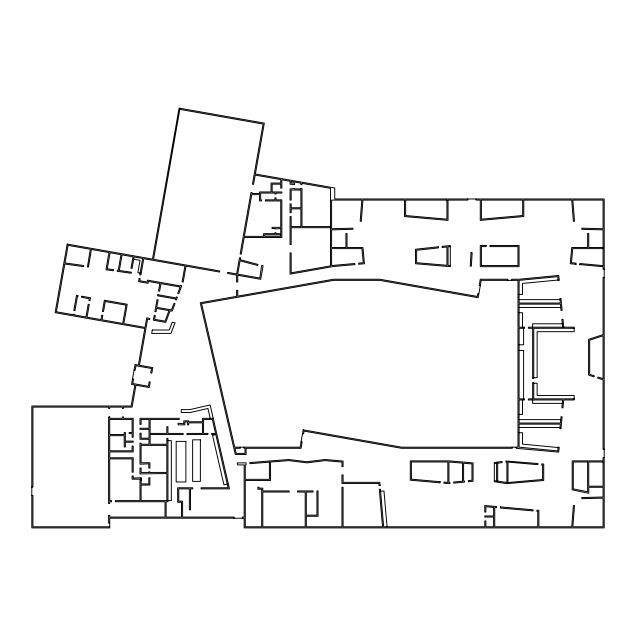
<?xml version="1.0" encoding="UTF-8"?>
<svg xmlns="http://www.w3.org/2000/svg" width="636" height="636" viewBox="0 0 636 636"><rect width="100%" height="100%" fill="white"/><g stroke="black" fill="none" stroke-linecap="round" stroke-linejoin="round"><path stroke-width="0.95" d="M141.113 480.323L141.113 478.065M575.97 264.544L576.065 263.145L571.446 262.724L572.758 248.604L603.071 248.604M579.786 264.894L579.889 263.495L603.071 265.617L603.071 229.866L581.757 229.302L581.789 228.173L603.071 228.737L603.071 200.094L572.861 200.094L574.507 221.272L573.386 221.36L571.732 200.094L523.794 200.094L523.794 216.558L480.275 220.39L480.275 200.094L476.125 200.094L476.125 198.973M180.012 108.263L153.578 259.297L219.754 270.96L219.555 272.073L186.054 266.166L183.152 282.138L182.103 281.74L184.949 265.967L143.768 258.709L140.882 275.07L139.777 274.871L142.663 258.51L134.109 257.008L132.097 268.424L130.984 268.233L133.004 256.809L122.096 254.885L119.345 270.475L131.429 272.2L131.239 273.273L117.143 271.31L117.294 270.197L118.232 270.324L120.983 254.694L110.084 252.77L107.261 268.797L113.502 269.664L113.343 270.785L105.942 269.751L108.971 252.572L91.433 249.479L88.452 267.025L87.426 266.945L90.32 249.288L68.116 245.369L65.023 262.914L83.698 265.514L83.602 266.643L64.824 264.027L56.405 311.767L73.061 314.701L73.14 314.256L74.253 314.454L74.174 314.9L85.939 316.974L88.189 304.223L89.302 304.421L87.053 317.165L100.949 319.614L101.736 315.178L102.849 315.369L102.062 319.813L122.716 323.454L125.944 305.161L105.29 301.52L103.509 311.6L102.404 311.401L104.376 300.208L127.248 304.247L123.821 323.652L145.008 327.389L146.678 317.897L149.794 318.445L149.595 319.558L147.592 319.208L139.483 365.231L152.799 367.584L151.821 373.133L150.716 372.935L151.495 368.498L135.953 365.756L135.174 370.2L134.061 370.001M210.198 418.313L207.924 408.463L190.585 412.47L181.268 412.541L181.268 409.608L189.926 409.608L210.119 404.949L229.501 488.893L201.087 488.893L201.087 487.764L228.085 487.764L215.795 434.547L212.504 435.31L223.936 484.831L227.227 484.068M494.339 463.58L502.202 462.587L502.058 461.474L494.339 462.444L494.339 481.762L506.9 483.638L543.716 480.514L543.716 464.049L541.793 463.883L541.689 465.011L542.587 465.091L542.587 479.48L507.973 482.509L508.029 462.094L537.873 464.678L537.969 463.557L505.858 460.997L506.002 462.11L506.916 461.998L506.9 482.493M450.288 246.617L448.038 246.863L448.038 265.363L450.288 265.546M558.114 280.015L522.49 283.441L522.49 294.452L519.103 294.452M380.598 491.223L383.969 490.928L387.062 526.767M269.41 462.149L249.948 463.7L249.853 462.571L288.736 459.486L307.005 461.744L325.044 459.486L343.082 461.068L343.082 466.609L341.953 466.609L341.953 462.102L325.06 460.623L307.005 462.881L288.712 460.623L270.538 462.062L270.538 480.458L245.281 480.458L245.281 526.767L261.674 526.767L261.674 489.251L257.842 489.251L257.842 487.224L258.971 487.224L258.971 488.122L262.803 488.122L262.803 490.92L289.181 490.92L289.181 492.049L262.803 492.049L262.803 526.767L305.193 526.767L305.193 492.049L297.529 492.049L297.529 490.92L313.087 490.92L313.087 492.049L306.321 492.049L306.321 515.16L316.919 515.16L316.919 490.92L318.048 490.92L318.048 516.289L306.321 516.289L306.321 526.767L341.953 526.767L341.953 487.287L343.082 487.287L343.082 526.767L382.538 526.767L379.302 489.299L380.423 489.203L383.667 526.767L484.767 526.767L484.767 520.908L485.888 520.908L485.888 526.767L493.623 526.767L493.623 517.076L484.767 517.076L484.767 515.947L493.623 515.947L493.623 507.425L485.888 506.741L485.888 512.115L484.767 512.115L484.767 505.509L496.652 506.566L496.549 507.687L494.752 507.528L494.752 526.767L537.754 526.767L537.754 511.344L536.856 511.265L536.951 510.136L538.883 510.31L538.883 526.767L571.732 526.767L573.386 505.509L574.507 505.596L572.861 526.767L603.071 526.767L603.071 498.131L581.789 498.696L581.757 497.567L603.071 497.002L603.071 487.303L588.753 487.303L588.753 493.329L572.185 489.863L572.185 460.862L603.071 460.862L603.071 457.546L604.2 457.546M330.466 226.575L301.997 226.575L301.997 188.471L300.868 188.471L300.868 188.924L294.555 188.924L294.555 188.471L290.048 188.924L290.048 200.086L291.169 200.086L291.169 190.053L300.868 190.053L300.868 207.749L291.169 207.749L291.169 203.918L290.048 203.918L290.048 212.71L291.169 212.71L291.169 208.878L300.868 208.878L300.868 226.575L291.169 226.575L291.169 216.542L290.048 216.542L290.048 244.55L291.169 244.55L291.169 227.704L330.466 227.704M603.071 247.476L588.753 247.476L588.753 233.539L587.624 233.539L587.624 247.476L571.732 247.476L570.222 263.749L575.97 264.266M604.2 269.092L603.071 269.092L603.071 266.683L579.786 264.6M604.2 277.439L603.071 277.439L603.071 334.615L588.578 339.354L588.578 375.113L594 376.886L594.35 375.812L589.699 374.294L589.699 340.173L603.071 335.8L603.071 378.659L597.999 377.005L597.649 378.078L603.071 379.851L603.071 449.207L604.2 449.207M519.103 299.635L559.966 299.635M519.103 307.53L560.729 307.53M519.103 312.713L522.49 312.713L522.49 327.174M562.303 323.796L532.634 323.796L532.634 327.174M574.189 328.303L533.763 328.303L533.763 378.563L532.634 378.563L532.634 328.303L528.349 328.303L528.349 327.174L574.189 327.174L574.189 331.69L537.142 331.69L537.142 377.665L533.763 377.665M519.103 344.768L523.611 344.768L523.611 328.303M519.103 350.404L523.611 350.404L523.611 398.859M533.763 383.301L537.142 383.301L537.142 395.473L574.189 395.473L574.189 399.98L563.766 399.98L563.011 407.835L561.882 407.724L562.637 399.98L528.349 399.98L528.349 398.859L532.634 398.859L532.634 382.395L533.763 382.395L533.763 398.859L574.189 398.859M562.303 403.367L532.634 403.367L532.634 399.98M519.103 414.449L522.49 414.449L522.49 399.98M213.203 418.313L202.463 418.313L202.463 421.74L188.701 421.74L188.701 420.841L183.748 420.841L183.748 423.727L178.104 423.274L178.104 424.856L184.869 424.856L184.869 421.97L187.58 421.97L187.58 424.856L188.701 424.856L188.701 422.868L202.463 422.868L202.463 433.418L186.992 433.418L186.992 434.547L207.869 434.547L207.869 433.418L203.584 433.418L203.584 419.442L212.313 419.442L215.54 433.418L211.701 433.418L211.701 434.547L215.795 434.547M519.103 419.633L560.729 419.633M519.103 427.527L559.966 427.527M519.103 432.711L522.49 432.711L522.49 444.103L558.034 447.537M167.944 440.637L171.323 440.637L171.323 500.612L167.944 500.612M31.8 487.089L32.929 487.089L32.929 407.127L108.597 407.127L108.597 408.55L109.726 408.55L109.726 407.127L122.351 407.127L122.351 408.55L123.479 408.55L123.479 407.127L132.089 407.127L135.953 385.217L149.277 387.57L150.255 382.013L149.15 381.823L148.363 386.259L132.821 383.524L133.608 379.08L132.495 378.881M31.8 495.428L32.929 495.428L32.929 526.767L109.726 526.767M109.726 522.935L108.597 522.935L108.597 515.271L109.726 515.271L109.726 517.076L165.01 517.076L165.01 501.74L115.362 501.74L115.362 500.612L139.984 500.612L139.984 479.194L132.089 479.194L132.089 476.038L133.218 476.038L133.218 478.065L141.113 477.731L141.113 483.932L148.776 483.932L148.776 477.731L149.905 477.731L149.905 485.053L141.113 485.053L141.113 500.612L166.815 500.612L166.815 473.558L139.984 473.892L139.984 468.032L141.113 468.032L141.113 472.429L148.776 472.429L148.776 471.864L149.905 471.864L149.905 472.429L166.815 472.429L166.815 445.375L141.113 445.375L141.113 462.738L149.905 462.738L149.905 468.032L148.776 468.032L148.776 463.859L139.984 464.201L139.984 443.117L141.113 443.117L141.113 444.246L148.999 444.246L148.999 439.285L139.984 439.285L139.984 433.195L141.113 433.195L141.113 438.156L148.999 438.156L148.999 429.364L139.984 429.364L139.984 428.235L148.999 428.235L148.999 419.442L141.113 419.442L141.113 424.403L139.984 424.403L139.984 418.313L179.233 418.313L179.233 419.442L150.128 419.442L150.128 433.418L166.815 433.418L166.815 426.661L167.944 426.661L167.944 433.418L183.16 433.418L183.16 434.547L150.128 434.547L150.128 444.246L166.815 444.246L166.815 438.379L167.944 438.379L167.944 501.74L166.139 501.74L166.139 517.076L181.475 517.076L181.475 502.257L177.643 502.257L177.643 487.764L192.748 487.764L192.748 488.893L190.49 488.893L190.49 509.857L189.361 509.857L189.361 488.893L178.764 488.893L178.764 501.136L182.604 501.136L182.604 517.076L234.008 517.076L234.008 518.205M494.339 480.625L506.979 482.509M180.012 109.408L263.058 124.052L252.444 184.225L253.557 184.416L255.203 175.099L280.73 179.598L280.73 183.057L271.031 183.057L271.031 191.945L259.536 191.945L259.536 193.527L251.951 193.527L252.11 192.636L250.997 192.438L240.146 253.979L241.259 254.169L244.2 237.49L281.851 237.49L281.851 199.839L276.056 199.839L276.056 197.804L274.935 197.804L274.935 199.839L265.395 199.839L265.395 200.968L280.73 200.968L280.73 227.346L272.025 227.346L272.025 228.475L274.935 228.475L274.935 228.92L280.73 228.475L280.73 233.658L276.056 233.658L276.056 232.76L274.935 232.76L274.935 233.658L263.59 233.658L263.59 236.361L244.399 236.361L251.753 194.648L259.536 194.648L259.536 200.968L261.563 200.968L261.563 199.839L260.657 199.839L260.657 193.074L274.935 193.074L274.935 193.972L276.056 193.972L276.056 193.074L281.851 193.074L281.851 191.945L272.16 191.945L272.16 184.186L280.73 184.186L280.73 188.113L281.851 188.113L281.851 179.797L290.048 181.244L290.048 184.186L294.555 184.639L294.555 183.057L291.169 183.057L291.169 181.443L300.868 183.152L300.868 184.639L301.997 184.639L301.997 183.351L330.466 188.367L330.466 265.88L291.169 272.812L291.169 252.89L290.048 252.89L290.048 274.156L333.264 266.532L354.888 264.624L354.785 263.495L331.595 265.546L331.595 248.604L361.916 248.604L363.228 262.724L358.601 263.145L358.704 264.266L364.452 263.749L362.941 247.476L347.041 247.476L347.041 233.539L345.92 233.539L345.92 247.476L331.595 247.476L331.595 229.866L352.908 229.302L352.885 228.173L331.595 228.737L331.595 200.094L361.812 200.094L360.167 221.272L361.288 221.36L362.941 200.094L404.52 200.094L404.52 216.558L448.038 220.39L448.038 200.094L467.786 200.094L467.786 198.973M480.291 285.667L479.178 285.477L480.275 279.236L507.83 279.236L507.83 280.365M478.836 293.888L477.731 293.689L477.246 296.416L379.859 279.236L333.526 279.236L237.737 296.13L237.737 290.334L236.608 290.334L236.608 296.328L200.229 302.744L235.272 454.525L246.124 454.525L246.124 448.3L301.067 448.3L302.164 442.068L301.059 441.877M133.719 259.226L140.047 260.339L137.869 272.709L140.087 273.098M302.505 433.657L303.611 433.855L304.095 431.128L401.483 448.3L512.338 448.3L512.338 447.18M563.766 327.174L563.011 319.328L561.882 319.439L562.637 327.174M516.17 447.18L516.17 448.3L558.718 452.14L559.203 447.18L558.082 447.068L557.708 450.908L519.103 447.172L519.103 424.14L560.3 424.14L559.863 428.648L560.984 428.759L562.137 416.811L561.016 416.699L560.403 423.012L519.103 423.012L519.103 399.98L524.517 399.98L524.517 398.859L519.103 398.859L519.103 328.303L524.517 328.303L524.517 327.174L519.103 327.174L519.103 304.143L560.403 304.143L561.016 310.455L562.137 310.352L560.984 298.403L559.863 298.507L560.3 303.022L519.103 303.022L519.103 280.373L557.748 276.652L558.114 280.492L559.243 280.381L558.758 275.404L519.103 279.236L511.662 279.236L511.662 280.365M497.718 463.151L497.718 481.126M496.597 463.294L496.597 480.959M269.41 462.062L269.41 479.329L245.281 479.329L245.281 464.9L246.124 464.9L246.037 462.873L237.196 462.873L237.665 464.9L244.152 464.9L244.152 517.076L242.356 517.076L242.356 518.205M244.097 447.18L244.097 448.3L244.995 448.3L244.995 453.404L236.171 453.404L234.994 448.3L240.257 448.3L240.257 447.18M471.03 252.611L470.219 266.142L471.348 266.206L472.158 252.675L471.03 252.611M440.168 481.722L440.072 482.843L410.284 480.188L410.284 460.862L448.952 460.862L473.073 462.889L473.073 481.269L468.43 481.722L468.319 480.601L471.952 480.244L471.952 463.93L463.604 463.231L463.604 481.062L464.503 480.975L464.614 482.096L453.77 483.161L453.659 482.04L462.475 481.174L462.475 463.135L448.952 461.99L448.952 482.501L449.851 482.414L449.954 483.535L448.952 483.638L443.888 483.185L443.992 482.064L447.823 482.406L447.823 461.99L411.405 461.99L411.405 479.154L440.168 481.722M500.468 506.9L500.365 508.021L533.032 510.923L533.135 509.802L500.468 506.9M67.201 244.065L55.101 312.681L144.809 328.494L138.37 365.04L135.039 364.452L131.517 384.438L134.848 385.019L131.143 406.007L31.8 406.007L31.8 527.896L109.726 527.896L109.726 518.205L244.152 518.205L244.152 527.896L604.2 527.896L604.2 198.973L334.751 198.973L334.751 187.978L255.394 173.986L264.361 123.138L179.098 108.104L152.473 259.098L67.201 244.065M76.487 295.295L73.808 310.479L74.921 310.678L77.401 296.599L77.846 296.678L78.037 295.565L76.487 295.295M81.813 296.233L81.623 297.346L89.167 298.674L88.857 300.446L89.962 300.645L90.471 297.759L81.813 296.233M139.109 278.648L138.576 281.669L148.077 283.346L148.419 281.438L159.851 283.449L158.531 290.954L159.644 291.153L160.964 283.648L180.107 287.019L177.738 293.299L178.796 293.697L181.801 285.723L180.743 285.325L180.513 285.946L147.504 280.126L147.162 282.034L139.88 280.754L140.222 278.846L139.109 278.648M154.23 315.337L153.371 320.226L165.734 322.404L170.106 310.805L172.197 311.179L175.043 303.626L173.986 303.229L171.466 309.907L156.79 307.315L158.11 299.81L157.005 299.612L154.898 311.56L156.003 311.759L156.591 308.428L168.977 310.606L165.01 321.132L154.675 319.312L155.343 315.536L154.23 315.337M157.863 294.73L157.664 295.843L175.584 299L175.345 299.643L176.395 300.041L177.436 297.282L176.387 296.885L175.989 297.926L157.863 294.73M152.274 330.02L151.678 333.399L171.005 333.399L175.011 322.778L172.197 322.285L169.271 330.02L152.274 330.02M227.966 272.415L227.775 273.52L236.608 275.078L236.608 281.994L237.737 281.994L237.737 275.277L260.704 279.331L263.089 265.8L261.65 265.419L259.79 278.019L237.737 274.132L240.082 260.84L257.66 265.522L257.946 264.433L240.281 259.726L240.591 257.946L239.486 257.755L236.632 273.941L227.966 272.415M303.181 429.825L300.12 447.18L234.732 447.18L201.596 303.65L333.622 280.365L379.756 280.365L478.161 297.72L481.221 280.365L517.974 280.365L517.974 447.18L401.586 447.18L303.181 429.825M438.244 246.792L415.499 249.248L415.499 263.749L450.288 266.683L450.288 245.488L442.052 246.378L442.171 247.499L446.909 246.983L446.909 265.268L416.628 262.716L416.628 250.266L438.363 247.913L438.244 246.792M522.665 215.525L481.404 219.158L481.404 200.094L522.665 200.094L522.665 215.525M380.097 485.379L378.976 485.475L378.802 483.455L341.953 483.455L341.953 474.949L343.082 474.949L343.082 482.327L379.835 482.327L380.097 485.379M446.909 200.094L405.641 200.094L405.641 215.525L446.909 219.158L446.909 200.094M280.73 234.787L264.719 234.787L264.719 236.361L280.73 236.361L280.73 234.787M486.143 245.488L480.275 245.488L480.275 266.683L519.063 266.683L519.063 245.488L489.974 245.488L489.974 246.609L517.935 246.609L517.935 265.554L481.404 265.554L481.404 246.609L486.143 246.609L486.143 245.488M109.726 416.898L108.597 416.898L108.597 503.545L109.726 503.545L109.726 501.74L111.531 501.74L111.531 500.612L109.726 500.612L109.726 458.898L132.089 458.898L132.089 472.206L133.218 472.206L133.218 457.777L109.726 457.777L109.726 451.91L133.218 451.91L133.218 446.051L132.089 446.051L132.089 450.781L109.726 450.781L109.726 435.676L124.203 435.676L124.203 446.949L125.324 446.949L125.324 442.219L133.218 442.219L133.218 441.09L125.324 441.09L125.324 432.52L124.203 432.52L124.203 434.547L109.726 434.547L109.726 419.442L132.089 419.442L132.089 432.52L129.164 432.52L129.164 433.649L132.089 433.649L132.089 437.258L133.218 437.258L133.218 418.313L123.479 418.313L123.479 416.898L122.351 416.898L122.351 418.313L109.726 418.313L109.726 416.898M200.364 439.826L192.636 439.826L192.636 481.38L200.364 481.38L200.364 439.826M185.871 441.384L176.172 441.384L176.172 481.969L185.871 481.969L185.871 441.384M587.624 461.99L573.306 461.99L573.306 488.933L587.624 491.731L587.624 461.99M603.071 461.99L588.753 461.99L588.753 486.182L603.071 486.182L603.071 461.99"/></g></svg>
